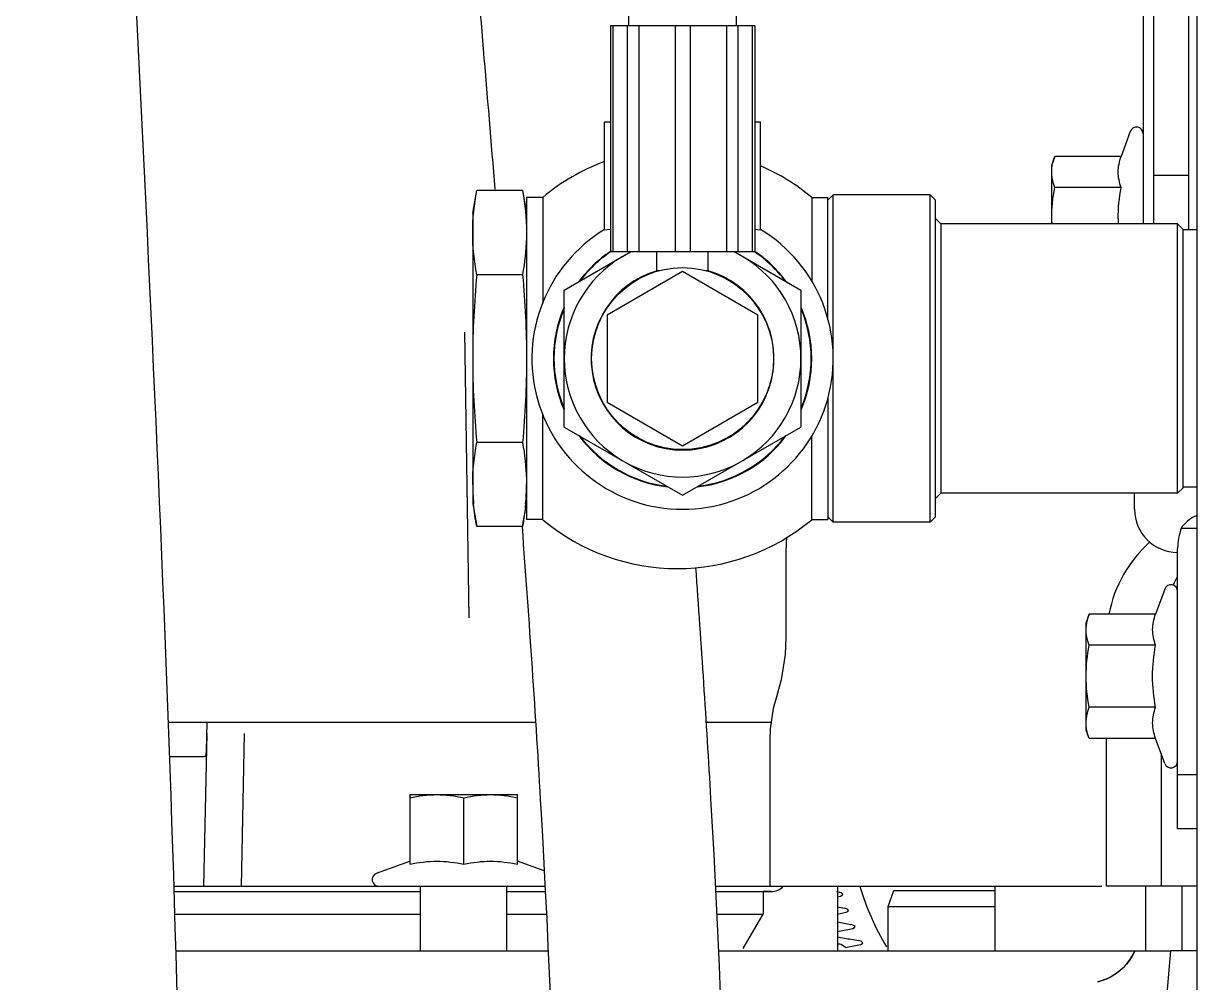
# Model space of a CAD drawing. Header units: metres. Extents: x 27859 to 32645, y 1492 to 8791.
# Drawn here: x 29818.1 to 29927.5, y 4853.1 to 4942.1 of the extents above; entities that cross this region are included whole.
import ezdxf

# ---------------------------------------------------------------- set-up
doc = ezdxf.new("R2010")
doc.units = ezdxf.units.M
doc.linetypes.add('CENTER', pattern=[2, 1.25, -0.25, 0.25, -0.25])
doc.layers.add('E-EQPT', color=190, linetype='Continuous')
doc.layers.add('E-HAT', color=253, linetype='CENTER', lineweight=15)

# ---------------------------------------------------------------- blocks, each defined once
blk = doc.blocks.new('EDG')
at = {"color": 0, "linetype": 'Continuous'}
for p, q in [((943.19, 2703.32, 1), (943.19, 2404.7, 1)), ((947.58, 2673.58, 1), (945.62, 2651.32, 1)), ((943.19, 2651.32, 1), (945.62, 2651.32, 1)), ((944.59, 2645.32, 1), (944.59, 2651.32, 1)), ((946.48, 2651.32, 1), (945.62, 2651.32, 1)), ((987.66, 2651.32, 1), (946.48, 2651.32, 1)), ((947.99, 2645.32, 1), (947.99, 2651.32, 1)), ((961.99, 2645.32, 1), (961.99, 2651.32, 1)), ((971.89, 2651.32, 1), (971.89, 2647.22, 1)), ((975.86, 2651.03, 1), (974.45, 2650.74, 1)), ((975.86, 2651.03, 1), (976.25, 2650.74, 1)), ((976.59, 2645.32, 1), (976.59, 2651.32, 1)), ((985.36, 2651.12, 1), (983.51, 2647.92, 1)), ((1038.1, 2651.32, 1), (1003.48, 2651.32, 1)), ((1007.33, 2651.32, 1), (1007.33, 2645.32, 1)), ((1015.33, 2651.32, 1), (1015.33, 2645.32, 1)), ((974.29, 2650.67, 1), (974.23, 2650.58, 1)), ((974.23, 2650.58, 1), (974.32, 2650.48, 1)), ((974.44, 2650.74, 1), (974.29, 2650.67, 1)), ((974.32, 2650.48, 1), (974.44, 2650.43, 1)), ((974.44, 2650.43, 1), (974.63, 2650.37, 1)), ((976.26, 2650.74, 1), (976.37, 2650.7, 1)), ((976.37, 2650.7, 1), (976.52, 2650.7, 1)), ((976.52, 2650.7, 1), (976.59, 2650.74, 1)), ((975.02, 2649.17, 1), (974.96, 2649.08, 1)), ((974.96, 2649.08, 1), (975.04, 2648.99, 1)), ((975.17, 2649.24, 1), (975.02, 2649.17, 1)), ((975.04, 2648.99, 1), (975.16, 2648.93, 1)), ((975.16, 2648.93, 1), (975.34, 2648.87, 1)), ((976.59, 2649.54, 1), (975.18, 2649.24, 1)), ((975.65, 2647.67, 1), (975.58, 2647.57, 1)), ((975.58, 2647.57, 1), (975.65, 2647.49, 1)), ((975.79, 2647.74, 1), (975.65, 2647.67, 1)), ((976.59, 2647.91, 1), (975.81, 2647.74, 1)), ((983.51, 2645.82, 1), (983.51, 2647.92, 1)), ((987.82, 2647.92, 1), (983.51, 2647.92, 1)), ((1007.33, 2647.92, 1), (1003.64, 2647.92, 1)), ((1038.2, 2647.92, 1), (1015.33, 2647.92, 1)), ((971.89, 2647.22, 1), (961.99, 2647.22, 1)), ((971.89, 2647.22, 1), (971.35, 2645.72, 1)), ((975.65, 2647.49, 1), (975.76, 2647.43, 1)), ((975.76, 2647.43, 1), (975.94, 2647.37, 1)), ((971.35, 2645.72, 1), (961.99, 2645.72, 1)), ((976.17, 2646.17, 1), (976.1, 2646.08, 1)), ((976.1, 2646.08, 1), (976.16, 2645.99, 1)), ((976.16, 2645.99, 1), (976.27, 2645.93, 1)), ((976.32, 2646.24, 1), (976.17, 2646.17, 1)), ((976.27, 2645.93, 1), (976.43, 2645.87, 1)), ((976.59, 2646.3, 1), (976.33, 2646.24, 1)), ((976.69, 2645.82, 1), (976.44, 2645.87, 1)), ((982.75, 2645.82, 1), (983.51, 2645.82, 1)), ((987.92, 2645.82, 1), (982.75, 2645.82, 1)), ((1007.33, 2645.82, 1), (1003.74, 2645.82, 1)), ((1038.26, 2645.82, 1), (1015.33, 2645.82, 1)), ((943.19, 2645.32, 1), (951.59, 2645.32, 1)), ((946.49, 2645.32, 1), (946.49, 2633.09, 1)), ((951.59, 2645.32, 1), (951.59, 2631.6, 1)), ((987.95, 2645.32, 1), (952.04, 2645.32, 1)), ((982.89, 2631.75, 1), (982.89, 2645.32, 1)), ((1038.28, 2645.32, 1), (1003.77, 2645.32, 1)), ((1031.96, 2645.32, 1), (1031.69, 2631.15, 1)), ((1035.21, 2631.15, 1), (1035.5, 2645.32, 1)), ((1003.84, 2643.9, 1), (1006.33, 2643, 1)), ((1006.33, 2643.28, 1), (1006.33, 2636.82, 1)), ((1011.33, 2643.28, 1), (1011.33, 2637.11, 1)), ((1019.42, 2644.12, 1), (1016.33, 2643, 1)), ((1016.33, 2636.82, 1), (1016.33, 2643.28, 1)), ((943.19, 2639.98, 1), (944.99, 2639.98, 1)), ((944.99, 2639.98, 1), (944.99, 2613.97, 1)), ((1016.33, 2636.82, 1), (1006.33, 2636.82, 1)), ((943.19, 2634.99, 1), (944.99, 2634.99, 1)), ((946.19, 2633.92, 1), (947.04, 2631.6, 1)), ((1035.46, 2633.32, 1), (1038.68, 2633.32, 1)), ((1035.21, 2630.12, 1), (1035.26, 2632.82, 1)), ((947.04, 2631.6, 1), (953.21, 2631.6, 1)), ((953.21, 2631.6, 1), (953.49, 2630.82, 1)), ((982.85, 2630.71, 1), (982.89, 2631.75, 1)), ((953.49, 2630.82, 1), (953.49, 2620.82, 1)), ((982.56, 2628.81, 1), (982.85, 2630.71, 1)), ((982.76, 2630.12, 1), (988.81, 2630.12, 1)), ((988.45, 2630.12, 1), (988.82, 2630.07, 1)), ((1004.65, 2630.12, 1), (1038.8, 2630.12, 1)), ((947.04, 2628.71, 1), (953.21, 2628.71, 1)), ((982.26, 2627.75, 1), (982.56, 2628.81, 1)), ((981.83, 2626.16, 1), (982.26, 2627.75, 1)), ((981.46, 2623.8, 1), (981.83, 2626.16, 1)), ((981.39, 2622.22, 1), (981.46, 2623.8, 1)), ((947.04, 2622.94, 1), (953.21, 2622.94, 1)), ((981.39, 2614.32, 1), (981.39, 2622.22, 1)), ((953.21, 2620.05, 1), (953.49, 2620.82, 1)), ((1011.26, 2593.86, 1), (1010.84, 2620.39, 1)), ((946.19, 2617.73, 1), (947.04, 2620.05, 1)), ((947.04, 2620.05, 1), (953.21, 2620.05, 1)), ((944.66, 2612.07, 1), (943.19, 2612.07, 1)), ((967.49, 2611.02, 1), (967.99, 2611.52, 1)), ((967.99, 2611.52, 1), (967.99, 2581.12, 1)), ((967.99, 2611.52, 1), (976.99, 2611.52, 1)), ((976.99, 2611.52, 1), (976.99, 2581.12, 1)), ((977.49, 2611.02, 1), (976.99, 2611.52, 1)), ((1005.86, 2611.92, 1), (1005.49, 2609.82, 1)), ((1005.86, 2611.92, 1), (1010.12, 2611.92, 1)), ((1010.49, 2609.82, 1), (1010.12, 2611.92, 1)), ((948.99, 2610.32, 1), (948.99, 2608.82, 1)), ((967.49, 2611.02, 1), (967.49, 2581.62, 1)), ((977.49, 2599.96, 1), (977.49, 2611.27, 1)), ((978.99, 2611.27, 1), (977.49, 2611.27, 1)), ((978.99, 2611.29, 1), (978.99, 2603.49, 1)), ((1003.99, 2611.29, 1), (1003.99, 2601.43, 1)), ((1003.99, 2611.27, 1), (1005.49, 2611.27, 1)), ((1005.49, 2581.37, 1), (1005.49, 2611.27, 1)), ((966.99, 2608.82, 1), (967.49, 2609.32, 1)), ((1010.49, 2582.82, 1), (1010.49, 2609.82, 1)), ((943.19, 2608.27, 1), (944.49, 2608.27, 1)), ((944.49, 2608.32, 1), (944.99, 2608.82, 1)), ((944.49, 2608.32, 1), (944.49, 2584.32, 1)), ((944.99, 2608.82, 1), (944.99, 2583.82, 1)), ((944.99, 2608.82, 1), (966.99, 2608.82, 1)), ((966.99, 2583.82, 1), (966.99, 2608.82, 1)), ((990.99, 2609.02, 1), (979.99, 2602.68, 1)), ((1001.99, 2602.68, 1), (990.99, 2609.02, 1)), ((990.99, 2604.41, 1), (983.99, 2600.37, 1)), ((997.99, 2600.37, 1), (990.99, 2604.41, 1)), ((1005.86, 2604.12, 1), (1010.12, 2604.12, 1)), ((979.99, 2589.97, 1), (979.99, 2602.68, 1)), ((1001.99, 2602.68, 1), (1001.99, 2589.97, 1)), ((983.99, 2600.37, 1), (983.99, 2592.28, 1)), ((997.99, 2592.28, 1), (997.99, 2600.37, 1)), ((977.49, 2592.69, 1), (977.49, 2581.37, 1)), ((983.99, 2592.28, 1), (990.99, 2588.24, 1)), ((990.99, 2588.24, 1), (997.99, 2592.28, 1)), ((1003.99, 2581.36, 1), (1003.99, 2591.22, 1)), ((986.14, 2586.42, 1), (979.99, 2589.97, 1)), ((1001.99, 2589.97, 1), (995.84, 2586.42, 1)), ((978.99, 2581.36, 1), (978.99, 2589.16, 1)), ((1005.86, 2588.53, 1), (1010.12, 2588.53, 1)), ((988.62, 2588.16, 1), (988.62, 2586.42, 1)), ((988.62, 2588.16, 1), (988.83, 2588.16, 1)), ((993.16, 2588.16, 1), (993.37, 2588.16, 1)), ((993.37, 2588.16, 1), (993.37, 2586.42, 1)), ((984.29, 2565.42, 1), (984.29, 2586.42, 1)), ((984.29, 2586.42, 1), (997.69, 2586.42, 1)), ((984.53, 2565.42, 1), (984.53, 2586.42, 1)), ((985.86, 2565.42, 1), (985.86, 2586.42, 1)), ((986.92, 2565.42, 1), (986.92, 2586.42, 1)), ((990.29, 2565.42, 1), (990.29, 2586.42, 1)), ((991.69, 2565.42, 1), (991.69, 2586.42, 1)), ((995.07, 2565.42, 1), (995.07, 2586.42, 1)), ((996.13, 2565.42, 1), (996.13, 2586.42, 1)), ((997.46, 2565.42, 1), (997.46, 2586.42, 1)), ((997.69, 2565.42, 1), (997.69, 2586.42, 1)), ((943.19, 2584.37, 1), (944.49, 2584.37, 1)), ((943.99, 2556.22, 1), (943.99, 2584.37, 1)), ((944.49, 2584.32, 1), (944.99, 2583.82, 1)), ((983.74, 2584.35, 1), (983.74, 2574.32, 1)), ((984.27, 2584.29, 1), (983.74, 2584.35, 1)), ((998.24, 2584.35, 1), (997.71, 2584.29, 1)), ((998.24, 2584.35, 1), (998.24, 2574.32, 1)), ((944.99, 2583.82, 1), (966.99, 2583.82, 1)), ((947.19, 2583.82, 1), (947.19, 2555.77, 1)), ((948.19, 2555.77, 1), (948.19, 2583.82, 1)), ((956.69, 2583.82, 1), (956.69, 2578.32, 1)), ((966.99, 2583.82, 1), (967.49, 2583.32, 1)), ((1005.86, 2580.72, 1), (1005.49, 2582.82, 1)), ((1010.49, 2582.82, 1), (1010.12, 2580.72, 1)), ((967.49, 2581.62, 1), (967.99, 2581.12, 1)), ((967.99, 2581.12, 1), (976.99, 2581.12, 1)), ((977.49, 2581.62, 1), (976.99, 2581.12, 1)), ((978.99, 2581.37, 1), (977.49, 2581.37, 1)), ((1003.99, 2581.37, 1), (1005.49, 2581.37, 1)), ((950.24, 2580.44, 1), (956.41, 2580.44, 1)), ((1005.86, 2580.72, 1), (1010.12, 2580.72, 1)), ((943.99, 2579.32, 1), (947.19, 2579.32, 1)), ((949.39, 2575.23, 1), (950.24, 2577.55, 1)), ((950.24, 2577.55, 1), (956.41, 2577.55, 1)), ((956.41, 2577.55, 1), (956.69, 2578.32, 1)), ((984.29, 2574.32, 1), (983.74, 2574.32, 1)), ((998.24, 2574.32, 1), (997.69, 2574.32, 1)), ((984.29, 2565.42, 1), (997.69, 2565.42, 1)), ((985.99, 2565.42, 1), (985.99, 2563.42, 1)), ((995.99, 2565.42, 1), (995.99, 2553.32, 1))]:
    blk.add_line(p, q, dxfattribs=at)
blk.add_circle((990.99, 2596.32, 1), 8.45, dxfattribs=at)
for centre, radius, start, end in [((953.55, 2649.32, 1), 5, 103.0933, 156.4218), ((950.49, 2638.09, 1), 25.1, 16.8488, 30.8487), ((956.98, 2542.95, 1), 108.85, 80.3006, 80.6616), ((933.99, 2409.27, 1), 244.5, 79.9661, 80.2694), ((946.91, 2485.4, 1), 165.92, 79.6949, 80.1316), ((949.79, 2501.76, 1), 147.93, 79.5633, 79.8179), ((982.75, 2644.32, 1), 1.5, 90.0001, 137.8562), ((1019.21, 2644.71, 1), 0.619, 290, 90), ((945.61, 2633.71, 1), 0.619, 20, 180), ((939.59, 2622.32, 1), 12, 311.6194, 349.0777), ((945.61, 2617.94, 1), 0.619, 180, 340), ((934.49, 2622.32, 1), 12, 331.4921, 335.5429), ((991.49, 2596.32, 1), 19.5, 50.1317, 129.8683), ((944.99, 2610.32, 1), 4, 0, 90), ((966.39, 2614.32, 1), 15, 354.6299, 0), ((990.99, 2596.32, 1), 14, 301.1886, 238.8114), ((1025.44, 2608, 1), 19.95, 174.7714, 179.949), ((990.54, 2608, 1), 19.95, 0.051, 5.2286), ((990.99, 2596.32, 1), 12, 96.5527, 143.4353), ((990.99, 2596.32, 1), 11.95, 97.1143, 142.9968), ((990.99, 2596.32, 1), 12, 36.5647, 83.4473), ((990.99, 2596.32, 1), 11.95, 37.0032, 82.8857), ((990.99, 2596.32, 1), 11, 60.6707, 119.3293), ((990.99, 2596.32, 1), 11, 120.6574, 239.3426), ((990.99, 2596.32, 1), 11, 300.6574, 59.3426), ((990.99, 2596.32, 1), 8.5, 286.2249, 253.7752), ((990.99, 2596.32, 1), 12, 156.5667, 203.4333), ((990.99, 2596.32, 1), 11.95, 157.1256, 202.8744), ((990.99, 2596.32, 1), 12, 336.5667, 23.4333), ((990.99, 2596.32, 1), 11.95, 337.1256, 22.8744), ((990.99, 2596.32, 1), 12, 216.5647, 235.9911), ((990.99, 2596.32, 1), 11.95, 217.0032, 235.912), ((990.99, 2596.32, 1), 11.95, 304.0888, 322.9968), ((990.99, 2596.32, 1), 12, 304.0097, 323.4353), ((990.99, 2596.32, 1), 11, 240.6707, 244.4863), ((990.99, 2596.32, 1), 11, 295.5137, 299.3293), ((936.7, 2583.32, 1), 13.82, 0.0035, 2.0768), ((942.87, 2583.32, 1), 13.83, 0.0045, 2.0775), ((991.49, 2596.32, 1), 19.5, 230.1317, 246.5691), ((991.49, 2596.32, 1), 19.5, 290.3022, 309.8683), ((948.81, 2575.44, 1), 0.619, 180, 340)]:
    blk.add_arc(centre, radius, start, end, dxfattribs=at)
for points, knots in [([(989.79, 2615.71, 1), (989.27, 2622.89, 1), (986.96, 2657.69, 1), (986.15, 2692.4, 1), (987.6, 2720.87, 1)], [0, 0, 0, 0, 0.205826, 1, 1, 1, 1]), ([(1005.91, 2611.93, 1), (1005.26, 2620.71, 1), (1002.79, 2656.79, 1), (1001.96, 2692.36, 1), (1003.38, 2720.06, 1)], [0, 0, 0, 0, 0.241688, 1, 1, 1, 1]), ([(1011.33, 2643.28, 1), (1010.51, 2643.11, 1), (1008.83, 2642.89, 1), (1007.15, 2643.11, 1), (1006.33, 2643.28, 1)], [0, 0, 0, 0, 0.5, 1, 1, 1, 1]), ([(1016.33, 2643.28, 1), (1015.51, 2643.11, 1), (1013.83, 2642.89, 1), (1012.15, 2643.11, 1), (1011.33, 2643.28, 1)], [0, 0, 0, 0, 0.5, 1, 1, 1, 1]), ([(1035.26, 2632.82, 1), (1035.27, 2632.95, 1), (1035.28, 2633.11, 1), (1035.39, 2633.32, 1), (1035.46, 2633.32, 1)], [0, 0, 0, 0, 0.659538, 1, 1, 1, 1]), ([(947.04, 2631.6, 1), (947.2, 2631.14, 1), (947.43, 2630.15, 1), (947.2, 2629.17, 1), (947.04, 2628.71, 1)], [0, 0, 0, 0, 0.5, 1, 1, 1, 1]), ([(953.21, 2631.6, 1), (953.25, 2631.48, 1), (953.41, 2631.01, 1), (953.49, 2630.52, 1), (953.49, 2630.15, 1)], [0, 0, 0, 0, 0.255696, 1, 1, 1, 1]), ([(953.49, 2630.15, 1), (953.49, 2630.03, 1), (953.47, 2629.54, 1), (953.34, 2629.06, 1), (953.21, 2628.71, 1)], [0, 0, 0, 0, 0.246324, 1, 1, 1, 1]), ([(947.04, 2622.94, 1), (947.2, 2622.48, 1), (947.43, 2621.49, 1), (947.2, 2620.51, 1), (947.04, 2620.05, 1)], [0, 0, 0, 0, 0.5, 1, 1, 1, 1]), ([(953.21, 2622.94, 1), (953.25, 2622.82, 1), (953.41, 2622.35, 1), (953.49, 2621.86, 1), (953.49, 2621.49, 1)], [0, 0, 0, 0, 0.255696, 1, 1, 1, 1]), ([(953.49, 2621.49, 1), (953.49, 2621.37, 1), (953.47, 2620.88, 1), (953.34, 2620.4, 1), (953.21, 2620.05, 1)], [0, 0, 0, 0, 0.246324, 1, 1, 1, 1]), ([(943.2, 2610.9, 1), (943.35, 2610.96, 1), (943.92, 2611.24, 1), (944.41, 2611.68, 1), (944.66, 2612.07, 1)], [0, 0, 0, 0, 0.268468, 1, 1, 1, 1]), ([(950.24, 2580.44, 1), (950.4, 2579.98, 1), (950.63, 2578.99, 1), (950.4, 2578.01, 1), (950.24, 2577.55, 1)], [0, 0, 0, 0, 0.5, 1, 1, 1, 1]), ([(956.41, 2580.44, 1), (956.45, 2580.32, 1), (956.61, 2579.85, 1), (956.69, 2579.36, 1), (956.69, 2578.99, 1)], [0, 0, 0, 0, 0.255696, 1, 1, 1, 1]), ([(956.69, 2578.99, 1), (956.69, 2578.87, 1), (956.67, 2578.38, 1), (956.54, 2577.9, 1), (956.41, 2577.55, 1)], [0, 0, 0, 0, 0.246324, 1, 1, 1, 1])]:
    blk.add_open_spline(points, degree=3, knots=knots, dxfattribs=at)
for points in [[(1048.1, 2397.31, 1), (1047.7, 2449, 1), (1041.92, 2557.41, 1), (1036.91, 2664.01, 1), (1037.34, 2714.02, 1)], [(950.06, 2652.9, 1), (950.7, 2653.53, 1), (951.54, 2653.99, 1), (952.42, 2654.2, 1)], [(948.96, 2651.32, 1), (949.22, 2651.91, 1), (949.6, 2652.46, 1), (950.06, 2652.9, 1)], [(1008.83, 2636.82, 1), (1007.99, 2636.82, 1), (1007.15, 2636.93, 1), (1006.33, 2637.11, 1)], [(1011.33, 2637.11, 1), (1010.51, 2636.93, 1), (1009.67, 2636.82, 1), (1008.83, 2636.82, 1)], [(1013.83, 2636.82, 1), (1012.99, 2636.82, 1), (1012.15, 2636.93, 1), (1011.33, 2637.11, 1)], [(1016.33, 2637.11, 1), (1015.51, 2636.93, 1), (1014.67, 2636.82, 1), (1013.83, 2636.82, 1)], [(947.04, 2628.71, 1), (947.21, 2627.76, 1), (947.32, 2626.79, 1), (947.32, 2625.82, 1)], [(953.21, 2628.71, 1), (953.38, 2627.76, 1), (953.49, 2626.79, 1), (953.49, 2625.82, 1)], [(947.32, 2625.82, 1), (947.32, 2624.86, 1), (947.21, 2623.89, 1), (947.04, 2622.94, 1)], [(953.49, 2625.82, 1), (953.49, 2624.86, 1), (953.38, 2623.89, 1), (953.21, 2622.94, 1)], [(944.66, 2612.07, 1), (944.87, 2612.67, 1), (944.99, 2613.32, 1), (944.99, 2613.97, 1)], [(1005.58, 2609.82, 1), (1005.64, 2610.52, 1), (1005.74, 2611.23, 1), (1005.86, 2611.92, 1)], [(1010.12, 2611.92, 1), (1010.25, 2611.23, 1), (1010.34, 2610.52, 1), (1010.41, 2609.82, 1)], [(1005.86, 2604.12, 1), (1005.66, 2605.24, 1), (1005.53, 2606.38, 1), (1005.5, 2607.52, 1)], [(1010.49, 2608.02, 1), (1010.49, 2606.71, 1), (1010.35, 2605.4, 1), (1010.12, 2604.12, 1)], [(1005.49, 2596.32, 1), (1005.49, 2598.93, 1), (1005.63, 2601.53, 1), (1005.86, 2604.12, 1)], [(1010.49, 2596.32, 1), (1010.49, 2598.93, 1), (1010.35, 2601.53, 1), (1010.12, 2604.12, 1)], [(1005.86, 2588.53, 1), (1005.63, 2591.12, 1), (1005.49, 2593.72, 1), (1005.49, 2596.32, 1)], [(1010.12, 2588.53, 1), (1010.35, 2591.12, 1), (1010.49, 2593.72, 1), (1010.49, 2596.32, 1)], [(1005.5, 2585.12, 1), (1005.53, 2586.27, 1), (1005.66, 2587.41, 1), (1005.86, 2588.53, 1)], [(1010.12, 2588.53, 1), (1010.35, 2587.25, 1), (1010.49, 2585.94, 1), (1010.49, 2584.63, 1)], [(1005.86, 2580.72, 1), (1005.64, 2582.01, 1), (1005.49, 2583.32, 1), (1005.49, 2584.63, 1)], [(1010.49, 2584.63, 1), (1010.49, 2583.32, 1), (1010.35, 2582.01, 1), (1010.12, 2580.72, 1)], [(950.52, 2583.32, 1), (950.52, 2582.36, 1), (950.41, 2581.39, 1), (950.24, 2580.44, 1)], [(956.69, 2583.32, 1), (956.69, 2582.36, 1), (956.58, 2581.39, 1), (956.41, 2580.44, 1)], [(1010.6, 2554.44, 1), (1009.88, 2563.27, 1), (1009.15, 2571.97, 1), (1008.43, 2580.58, 1)]]:
    blk.add_open_spline(points, degree=3, dxfattribs=at)

msp = doc.modelspace()

# ---------------------------------------------------------------- hatches: boundary and pattern name
at = {"layer": 'E-HAT', "linetype": 'Continuous'}
h = msp.add_hatch(dxfattribs=at)
h.set_pattern_fill('AR-CONC', color=8, scale=40, angle=90)
h.set_pattern_definition([(140, (30868.3, 2757.35), (25.101, 286.904), [30, -330]), (85, (30868.3, 2757.35), (-300.877, -55.5), [24, -264]), (190.4514, (30870.4, 2781.26), (-275.776, 231.404), [25.496, -280.457]), (136.184, (30788.3, 2757.35), (66.208, 426.897), [45, -495]), (186.636, (30793.8, 2792.93), (-389.647, 373.865), [38.244, -420.686]), (81.184, (30788.3, 2757.35), (-389.647, 373.865), [36, -396]), (111, (30808.3, 2797.35), (161.0476, 238.763), [30, -330]), (56, (30808.3, 2797.35), (-290.06, 97.326), [24, -264]), (161.4514, (30821.72, 2817.25), (-129.012, 336.089), [25.496, -280.457]), (127.5, (30868.3, 2757.35), (-133.1575, 4.864), [0, -260.8, 0, -268, 0, -265]), (97.5, (30868.3, 2757.35), (-157.7647, 105.2278), [0, -152.8, 0, -254.8, 0, -101]), (57.5, (30868.3, 2668.15), (9.022, 213.529), [0, -100, 0, -312, 0, -414]), (47.5, (30868.3, 2628.15), (-40.042, 233.2745), [0, -130, 0, -207.2, 0, -294])])
h.paths.add_polyline_path([(32053.3, 1585.35), (28053.3, 1585.35), (28053.3, 2085.35), (28638.3, 2085.35), (28638.3, 8185.35), (28053.3, 8185.35), (28053.3, 8685.35), (32053.3, 8685.35), (32053.3, 8185.35), (31468.3, 8185.35), (31468.3, 2085.35), (32053.3, 2085.35)])

# ---------------------------------------------------------------- next in the draw order: wipeouts: each hides what was drawn before it
msp.add_wipeout([(30870.3, 2757.35), (29240.32, 2757.35), (29240.32, 7507.34), (30870.3, 7507.34)]).translate(0, 0, -732205.32).dxf.layer = 'E-EQPT'

# ---------------------------------------------------------------- next in the draw order: block references
at = {"layer": 'E-EQPT', "rotation": 180}
msp.add_blockref('EDG', (30870.3, 7507.34, -732206.32), dxfattribs=at)

doc.saveas('drawing.dxf')
